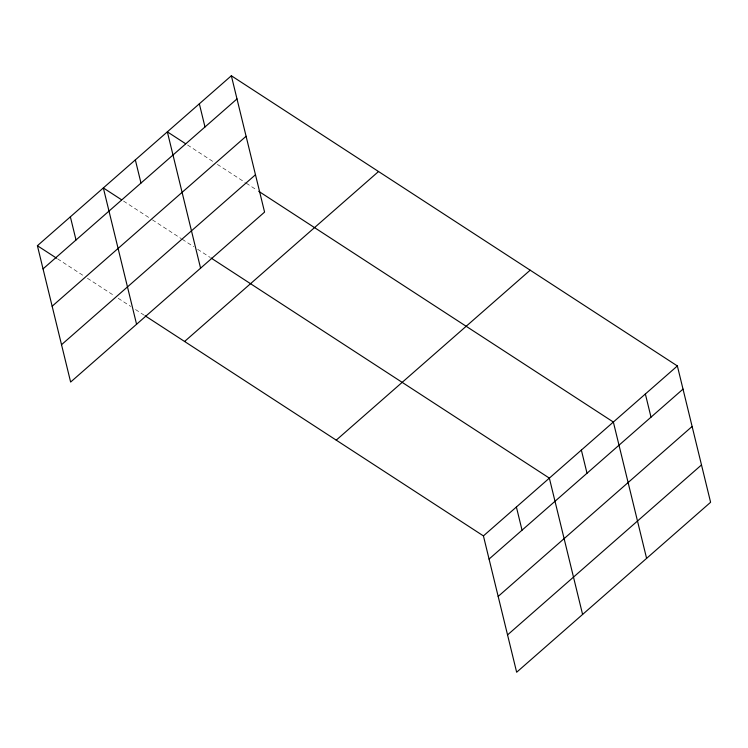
<?xml version="1.0" encoding="UTF-8"?>
<svg xmlns="http://www.w3.org/2000/svg" width="748" height="748" viewBox="0 0 748 748"><rect width="100%" height="100%" fill="white"/><g stroke="black" fill="none" stroke-linecap="round" stroke-linejoin="round"><path stroke-width="0.56" stroke-dasharray="3.74 2.81" d="M187.542 144.99L214.48 162.512M217.369 164.392L245.269 182.549M246.232 183.176L256.807 190.057M123.542 201.072L149.516 217.977M152.405 219.856L181.268 238.631M182.222 239.257L193.769 246.765M197.622 249.271L210.123 257.406M57.605 258.855L84.543 276.386M87.422 278.265L114.36 295.787M118.212 298.293L130.713 306.428M135.528 309.56L144.186 315.189"/><path stroke-width="1.12" d="M231.347 75.763L264.577 212.095L70.63 382.05L37.4 245.718L231.347 75.763L677.37 365.95L710.6 502.282L516.653 672.237L483.423 535.905L145.14 315.815M43.047 268.878L236.994 98.932M52.154 306.222L246.092 136.276M61.532 344.697L255.479 174.752M184.588 341.481L378.535 171.526M336.235 440.142L530.182 270.187M483.423 535.905L677.37 365.95M489.07 559.065L683.008 389.119M498.168 596.418L692.115 426.463M507.555 634.893L701.493 464.938M185.626 143.738L167.346 131.844L200.576 268.177M258.733 191.31L613.36 422.04L646.599 558.373M121.615 199.819L103.346 187.935L136.575 324.267M211.086 258.032L549.359 478.122L582.599 614.454M37.4 245.718L56.642 258.228M645.365 394L651.012 417.16M581.364 450.081L587.012 473.241M516.391 507.013L522.039 530.173M199.342 103.804L204.989 126.973M135.341 159.885L140.989 183.054M70.368 216.827L76.016 239.986"/></g></svg>
